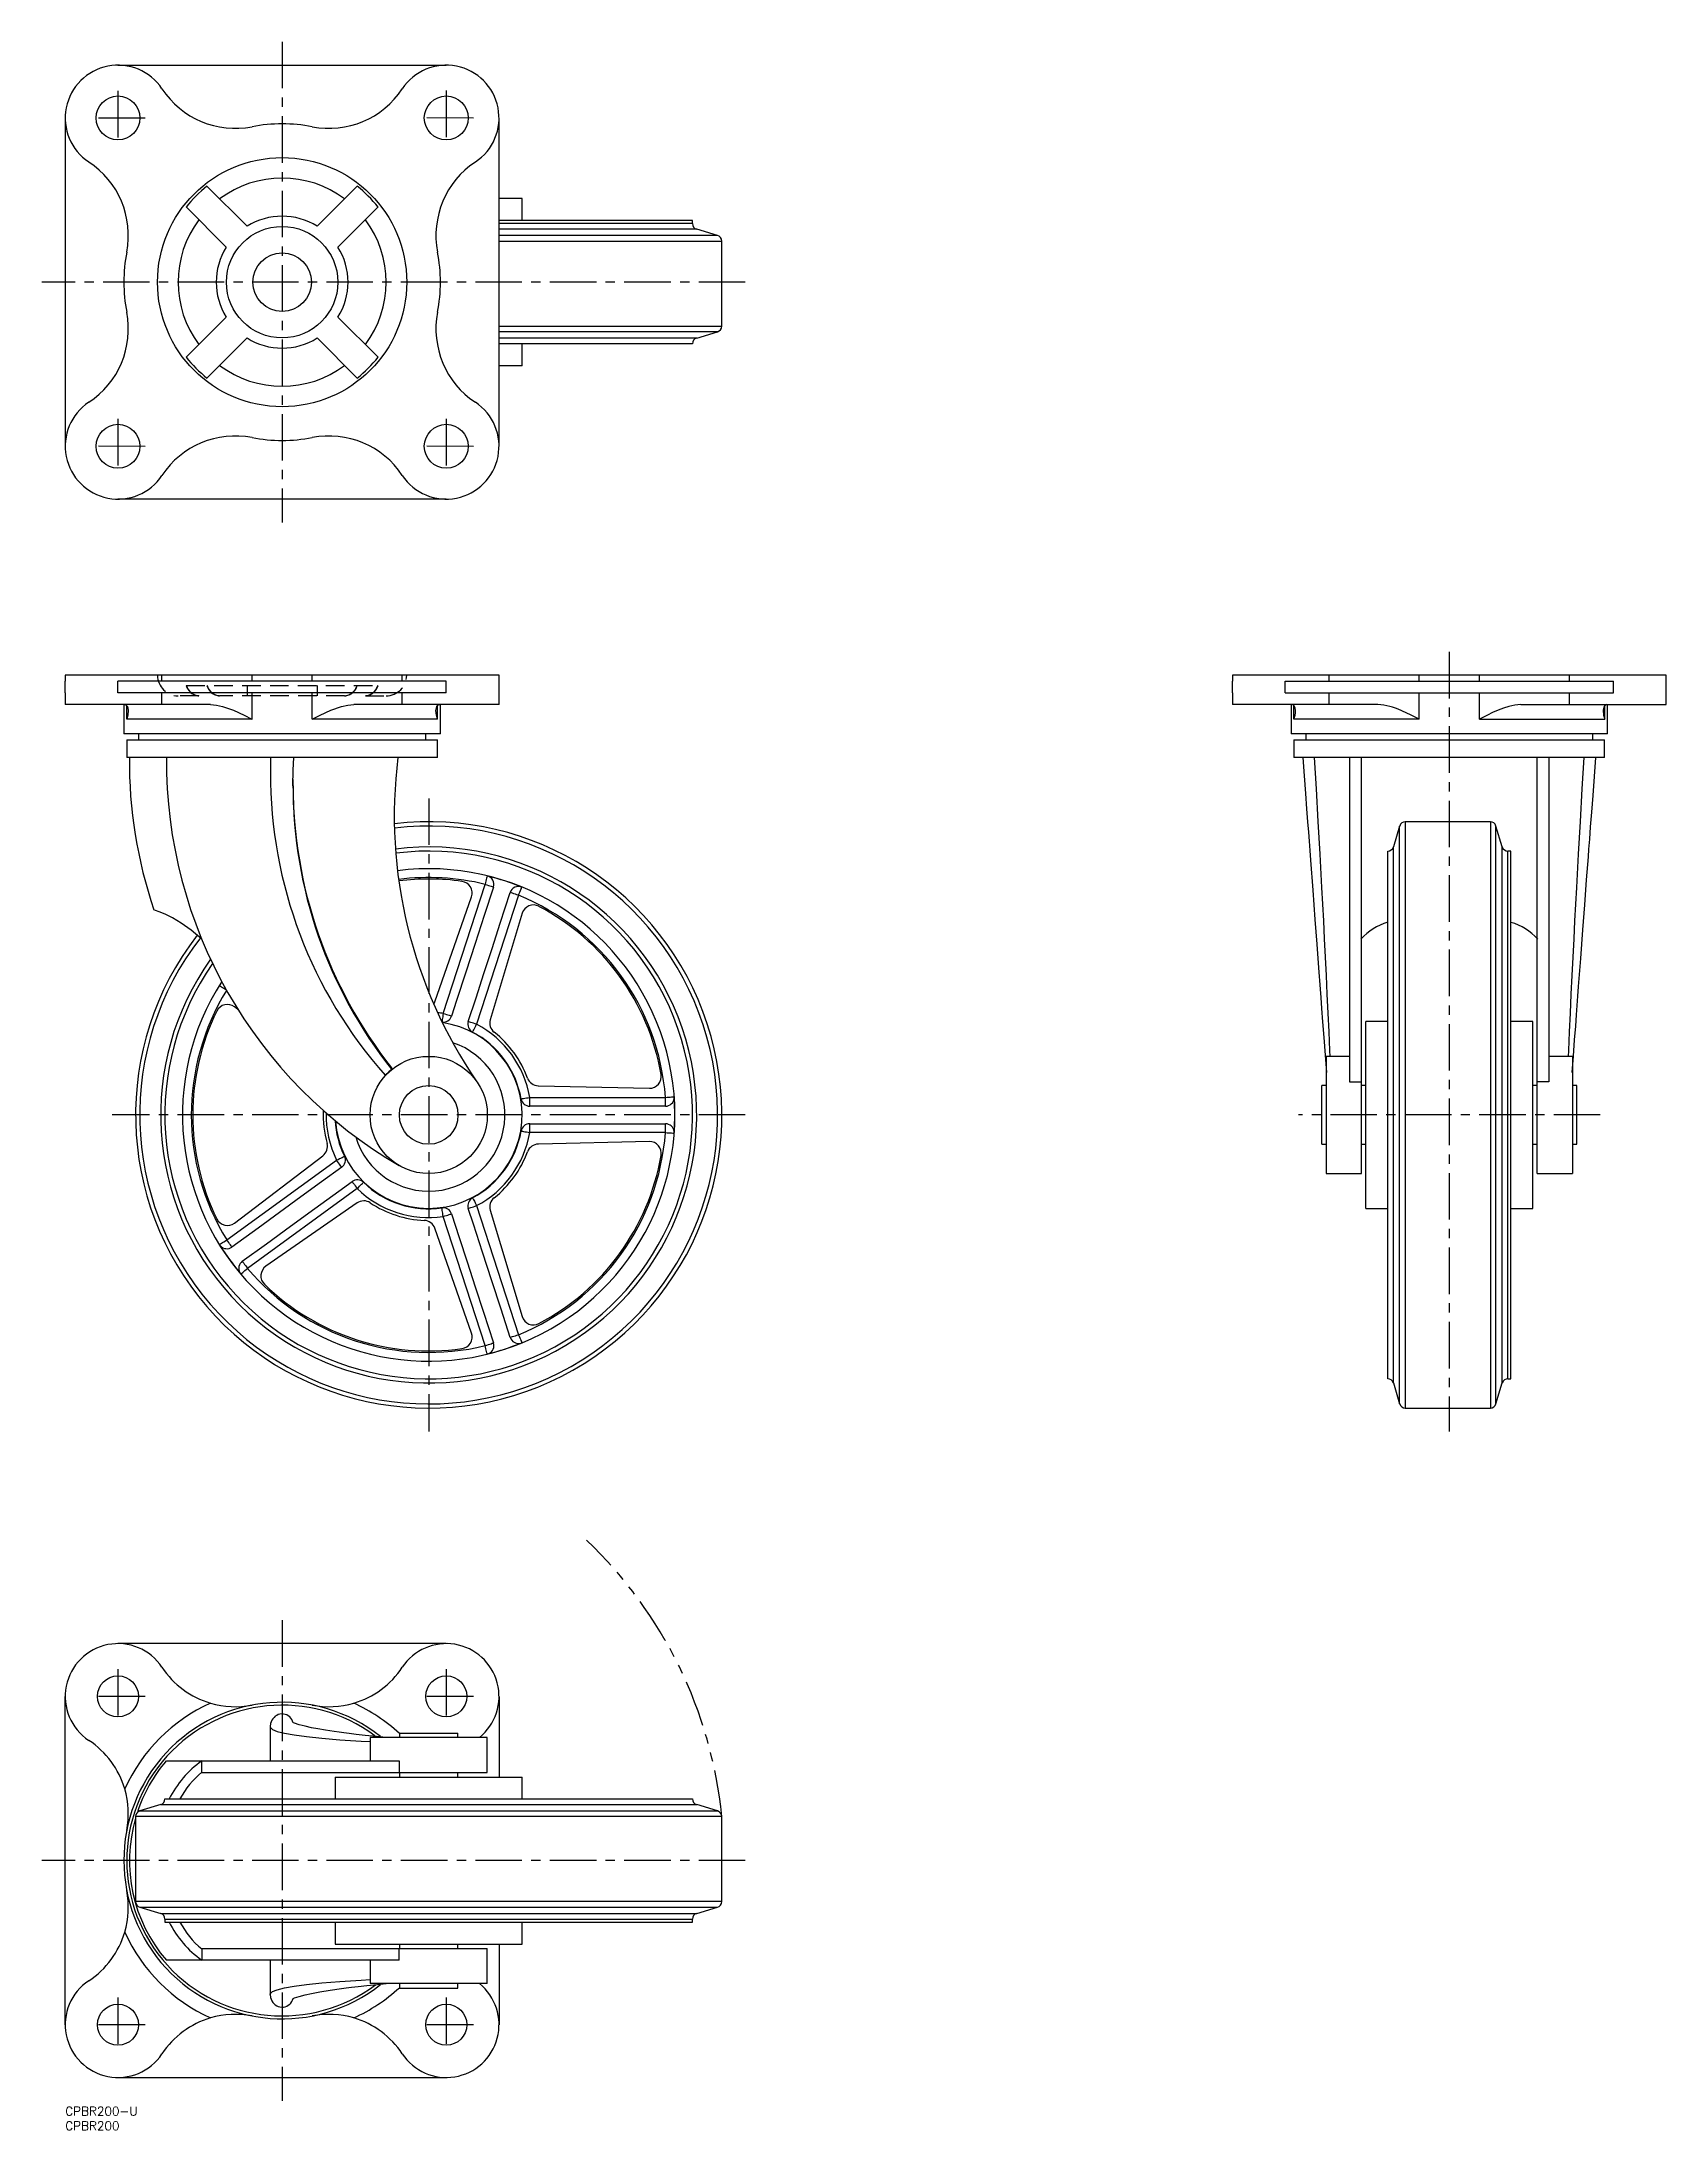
# Model space of a CAD drawing. Extents: x -8 to 546, y -8 to 704.
import ezdxf

# ---------------------------------------------------------------- set-up
doc = ezdxf.new("R2010")
doc.units = 0
doc.header["$LTSCALE"] = 0.5
for name, pattern in [('CENTER', [50.8, 31.75, -6.35, 6.35, -6.35]), ('DASHED', [19.05, 12.7, -6.35]), ('PHANTOM', [63.5, 31.75, -6.35, 6.35, -6.35, 6.35, -6.35])]:
    doc.linetypes.add(name, pattern=pattern)
for name, color, linetype in [('MSM_CENTER', 1, 'CENTER'), ('MSM_CONTINUOUS', 7, 'CONTINUOUS'), ('MSM_DASHED', 4, 'DASHED'), ('MSM_IMAGINARY', 6, 'PHANTOM'), ('MSM_PART_NUMBER', 7, 'CONTINUOUS')]:
    doc.layers.add(name, color=color, linetype=linetype)
doc.styles.get("Standard").update_dxf_attribs({"font": 'txt.shx', "height": 3, "bigfont": 'bigfont.shx'})

# ---------------------------------------------------------------- blocks, each defined once
blk = doc.blocks.new('*U5')
at = {"layer": 'MSM_PART_NUMBER'}
blk.add_text('CPBR200', height=3, dxfattribs=at).set_placement((0, -8))
blk = doc.blocks.new('*U6')
at = {"layer": 'MSM_PART_NUMBER'}
blk.add_text('CPBR200-U', height=3, dxfattribs=at).set_placement((0, -3))

msp = doc.modelspace()

# ---------------------------------------------------------------- linework, layer by layer
at = {"layer": 'MSM_CENTER'}
for p, q in [((74, 704.47), (74, 540.46)), ((18, 687.73), (18, 669.2)), ((130, 687.8), (130, 669.27)), ((27.26, 678.39), (8.73, 678.41)), ((139.27, 678.46), (120.74, 678.48)), ((232, 622.46), (-8, 622.46)), ((18, 575.79), (18, 557.26)), ((130, 575.79), (130, 557.26)), ((27.26, 566.45), (8.73, 566.47)), ((139.27, 566.45), (120.74, 566.47)), ((472.2, 496.35), (472.2, 230.35)), ((124, 446.35), (124, 230.35)), ((232, 338.35), (16, 338.35)), ((523.7, 338.35), (420.7, 338.35)), ((74, 166), (74, 2)), ((18, 149.33), (18, 130.8)), ((130, 149.33), (130, 130.81)), ((27.26, 139.99), (8.74, 140.01)), ((139.27, 139.99), (120.74, 140.01)), ((232, 84), (-8, 84)), ((18, 37.33), (18, 18.8)), ((130, 37.33), (130, 18.8)), ((27.26, 27.99), (8.74, 28.01)), ((139.26, 27.99), (120.74, 28.01))]:
    msp.add_line(p, q, dxfattribs=at)
at = {"layer": 'MSM_CONTINUOUS'}
for p, q in [((18, 696.47), (130, 696.47)), ((0, 678.47), (0, 566.46)), ((148, 566.46), (148, 678.47)), ((62.02, 641.51), (48.36, 655.17)), ((99.64, 655.17), (85.98, 641.51)), ((155.86, 650.96), (148, 650.96)), ((155.86, 643.46), (155.86, 650.96)), ((54.95, 634.44), (41.29, 648.1)), ((106.71, 648.1), (93.05, 634.44)), ((214, 643.46), (148, 643.46)), ((214, 642.44), (148, 642.44)), ((214, 642.44), (214, 643.46)), ((215.43, 640.52), (148, 640.52)), ((222.57, 638.38), (148, 638.38)), ((148, 636.46), (224, 636.46)), ((222.57, 638.38), (215.43, 640.52)), ((224, 607.44), (224, 636.46)), ((41.29, 596.82), (54.95, 610.49)), ((93.05, 610.49), (106.71, 596.82)), ((148, 607.44), (224, 607.44)), ((48.36, 589.75), (62.02, 603.42)), ((85.98, 603.42), (99.64, 589.75)), ((222.57, 605.52), (148, 605.52)), ((215.43, 603.38), (148, 603.38)), ((214, 601.46), (148, 601.46)), ((155.86, 593.96), (155.86, 601.46)), ((215.43, 603.38), (222.57, 605.52)), ((155.86, 593.96), (148, 593.96)), ((130, 548.46), (18, 548.46)), ((0, 488.35), (0, 486.35)), ((148, 488.35), (0, 488.35)), ((0, 482.35), (0, 486.35)), ((18, 482.35), (18, 486.35)), ((130, 486.35), (18, 486.35)), ((33.01, 486.35), (33.01, 488.35)), ((63.74, 486.35), (63.74, 488.35)), ((84.26, 486.35), (84.26, 488.35)), ((114.99, 486.35), (114.99, 488.35)), ((130, 482.35), (130, 486.35)), ((148, 486.35), (148, 488.35)), ((148, 482.35), (148, 486.35)), ((398.2, 488.35), (398.2, 486.35)), ((546.21, 488.35), (398.2, 488.35)), ((398.2, 482.35), (398.2, 486.35)), ((416.2, 482.35), (416.2, 486.35)), ((416.2, 486.35), (528.21, 486.35)), ((431.22, 486.35), (431.22, 488.35)), ((461.94, 486.35), (461.94, 488.35)), ((482.46, 486.35), (482.46, 488.35)), ((513.19, 486.35), (513.19, 488.35)), ((528.21, 482.35), (528.21, 486.35)), ((546.21, 486.35), (546.21, 488.35)), ((546.21, 482.35), (546.21, 486.35)), ((0, 482.35), (0, 478.35)), ((49.55, 478.35), (0, 478.35)), ((130, 482.35), (18, 482.35)), ((20, 478.35), (20, 468.35)), ((20.3, 478.35), (20.83, 478.18)), ((20.83, 478.18), (21.21, 477.71)), ((20.98, 473.35), (20.98, 477.99)), ((21.21, 477.71), (21.52, 476.41)), ((33.01, 478.35), (33.01, 482.35)), ((49.55, 478.35), (51.63, 478.18)), ((51.63, 478.18), (53.7, 477.71)), ((53.7, 477.71), (57.42, 476.4)), ((63.74, 473.35), (63.74, 482.35)), ((84.26, 473.35), (84.26, 482.35)), ((90.58, 476.4), (94.3, 477.71)), ((94.3, 477.71), (96.37, 478.18)), ((96.37, 478.18), (98.45, 478.35)), ((148, 478.35), (98.45, 478.35)), ((114.99, 478.35), (114.99, 482.35)), ((126.48, 476.38), (126.79, 477.71)), ((126.79, 477.71), (127.16, 478.17)), ((127.02, 473.35), (127.02, 478)), ((127.16, 478.17), (127.7, 478.35)), ((128, 468.35), (128, 478.35)), ((148, 478.35), (148, 482.35)), ((398.2, 482.35), (398.2, 478.35)), ((447.76, 478.35), (398.2, 478.35)), ((416.2, 482.35), (528.21, 482.35)), ((418.2, 478.35), (418.2, 468.35)), ((418.8, 478.31), (418.51, 478.35)), ((419.05, 478.17), (418.8, 478.31)), ((419.25, 477.97), (419.05, 478.17)), ((419.19, 473.35), (419.19, 478.03)), ((419.42, 477.71), (419.25, 477.97)), ((419.63, 477.1), (419.42, 477.71)), ((431.22, 478.35), (431.22, 482.35)), ((448.81, 478.31), (447.76, 478.35)), ((449.86, 478.17), (448.81, 478.31)), ((450.89, 477.97), (449.86, 478.17)), ((451.91, 477.71), (450.89, 477.97)), ((452.86, 477.43), (451.91, 477.71)), ((453.81, 477.1), (452.86, 477.43)), ((461.94, 473.35), (461.94, 482.35)), ((482.46, 473.35), (482.46, 482.35)), ((492.5, 477.71), (490.65, 477.12)), ((493.55, 477.98), (492.5, 477.71)), ((494.6, 478.18), (493.55, 477.98)), ((495.63, 478.31), (494.6, 478.18)), ((496.65, 478.35), (495.63, 478.31)), ((496.65, 478.35), (546.21, 478.35)), ((513.19, 478.35), (513.19, 482.35)), ((524.99, 477.71), (524.68, 476.41)), ((525.37, 478.18), (524.99, 477.71)), ((525.22, 473.35), (525.22, 477.99)), ((525.9, 478.35), (525.37, 478.18)), ((526.2, 468.35), (526.2, 478.35)), ((546.21, 478.35), (546.21, 482.35)), ((20.99, 473.37), (20.98, 473.35)), ((63.74, 473.35), (20.98, 473.35)), ((21.38, 474.74), (20.99, 473.37)), ((21.52, 476.41), (21.38, 474.74)), ((57.42, 476.4), (61.03, 474.74)), ((61.03, 474.74), (63.72, 473.37)), ((63.72, 473.37), (63.74, 473.35)), ((84.26, 473.35), (84.28, 473.37)), ((127.02, 473.35), (84.26, 473.35)), ((84.28, 473.37), (86.97, 474.74)), ((86.97, 474.74), (90.58, 476.4)), ((126.62, 474.74), (126.48, 476.38)), ((127.01, 473.37), (126.62, 474.74)), ((127.02, 473.35), (127.01, 473.37)), ((419.19, 473.37), (419.42, 474.05)), ((419.19, 473.35), (419.19, 473.37)), ((461.94, 473.35), (419.19, 473.35)), ((419.42, 474.05), (419.58, 474.74)), ((419.58, 474.74), (419.71, 475.58)), ((419.73, 476.38), (419.63, 477.1)), ((419.71, 475.58), (419.73, 476.38)), ((454.74, 476.75), (453.81, 477.1)), ((457.47, 475.58), (454.74, 476.75)), ((459.23, 474.74), (457.47, 475.58)), ((460.58, 474.05), (459.23, 474.74)), ((461.92, 473.37), (460.58, 474.05)), ((461.94, 473.35), (461.92, 473.37)), ((482.49, 473.37), (482.46, 473.35)), ((482.46, 473.35), (525.22, 473.35)), ((483.83, 474.06), (482.49, 473.37)), ((485.18, 474.74), (483.83, 474.06)), ((486.99, 475.6), (485.18, 474.74)), ((488.82, 476.41), (486.99, 475.6)), ((490.65, 477.12), (488.82, 476.41)), ((524.68, 476.41), (524.82, 474.74)), ((524.82, 474.74), (525.22, 473.37)), ((525.22, 473.37), (525.22, 473.35)), ((128, 468.35), (20, 468.35)), ((21, 466.35), (21, 460.35)), ((21, 466.35), (127, 466.35)), ((25, 468.35), (25, 466.35)), ((123, 466.35), (123, 468.35)), ((127, 460.35), (127, 466.35)), ((526.2, 468.35), (418.2, 468.35)), ((419.2, 466.35), (419.2, 460.35)), ((419.2, 466.35), (525.2, 466.35)), ((423.2, 468.35), (423.2, 466.35)), ((521.2, 466.35), (521.2, 468.35)), ((525.2, 460.35), (525.2, 466.35)), ((127, 460.35), (21, 460.35)), ((69.99, 460.35), (70, 455.29)), ((77.76, 455.94), (77.96, 460.35)), ((525.2, 460.35), (419.2, 460.35)), ((422.2, 460.35), (422.67, 454.1)), ((426.86, 449.56), (426.21, 460.35)), ((438.2, 460.35), (438.2, 349.7)), ((442.2, 318.35), (442.2, 460.35)), ((502.2, 318.35), (502.2, 460.35)), ((506.2, 460.35), (506.2, 349.7)), ((517.55, 449.56), (518.2, 460.35)), ((521.71, 453.83), (522.2, 460.35)), ((77.68, 450.68), (77.76, 455.94)), ((77.71, 450.63), (77.77, 452.75)), ((422.67, 454.1), (423.13, 447.98)), ((427.5, 438.52), (426.86, 449.56)), ((516.91, 438.52), (517.55, 449.56)), ((521.23, 447.34), (521.71, 453.83)), ((423.13, 447.98), (423.53, 442.74)), ((423.53, 442.74), (423.85, 438.37)), ((520.8, 441.62), (521.23, 447.34)), ((423.85, 438.37), (424.12, 434.87)), ((424.12, 434.87), (424.35, 431.72)), ((428.14, 427.3), (427.5, 438.52)), ((455.26, 436.93), (453.12, 429.78)), ((455.26, 239.78), (455.26, 436.93)), ((486.2, 438.35), (457.18, 438.35)), ((457.18, 438.35), (457.18, 238.35)), ((486.2, 438.35), (486.2, 238.35)), ((490.26, 429.78), (488.12, 436.93)), ((488.12, 239.78), (488.12, 436.93)), ((516.27, 427.3), (516.91, 438.52)), ((520.11, 432.48), (520.42, 436.66)), ((520.42, 436.66), (520.8, 441.62)), ((424.35, 431.72), (424.59, 428.54)), ((424.59, 428.54), (424.83, 425.32)), ((451.2, 248.35), (451.2, 428.35)), ((453.12, 246.93), (453.12, 429.78)), ((490.26, 246.93), (490.26, 429.78)), ((493.2, 428.35), (492.18, 428.35)), ((492.18, 248.35), (492.18, 428.35)), ((493.2, 248.35), (493.2, 428.35)), ((519.65, 426.39), (519.85, 429.07)), ((519.85, 429.07), (520.11, 432.48)), ((424.83, 425.32), (425.6, 415.09)), ((428.75, 415.95), (428.14, 427.3)), ((515.65, 415.95), (516.27, 427.3)), ((519.06, 418.51), (519.65, 426.39)), ((128.95, 373), (143.26, 417.03)), ((154.67, 413.32), (140.36, 369.29)), ((146.11, 416.1), (142.97, 406.45)), ((143.39, 417.6), (143.26, 417.03)), ((143.26, 417.03), (143.81, 416.85)), ((143.53, 418.15), (143.39, 417.6)), ((143.65, 418.65), (143.53, 418.15)), ((143.76, 419.09), (143.65, 418.65)), ((143.85, 419.45), (143.76, 419.09)), ((143.81, 416.85), (144.35, 416.68)), ((143.91, 419.72), (143.85, 419.45)), ((143.95, 419.89), (143.91, 419.72)), ((143.97, 419.95), (143.95, 419.89)), ((144.35, 416.68), (144.84, 416.52)), ((144.84, 416.52), (145.27, 416.38)), ((145.27, 416.38), (145.63, 416.26)), ((145.63, 416.26), (145.89, 416.18)), ((145.89, 416.18), (146.05, 416.12)), ((146.05, 416.12), (146.11, 416.1)), ((148.4, 403.76), (151.81, 414.25)), ((151.87, 414.23), (151.81, 414.25)), ((152.03, 414.18), (151.87, 414.23)), ((152.3, 414.09), (152.03, 414.18)), ((152.65, 413.98), (152.3, 414.09)), ((153.08, 413.84), (152.65, 413.98)), ((153.58, 413.68), (153.08, 413.84)), ((154.11, 413.5), (153.58, 413.68)), ((154.67, 413.32), (154.11, 413.5)), ((154.67, 413.32), (154.89, 413.87)), ((154.89, 413.87), (155.1, 414.39)), ((155.1, 414.39), (155.3, 414.87)), ((155.3, 414.87), (155.47, 415.29)), ((155.47, 415.29), (155.61, 415.63)), ((155.61, 415.63), (155.72, 415.89)), ((155.72, 415.89), (155.78, 416.05)), ((155.78, 416.05), (155.8, 416.1)), ((425.6, 415.09), (426.36, 404.98)), ((429.35, 404.56), (428.75, 415.95)), ((515.05, 404.56), (515.65, 415.95)), ((518.42, 409.99), (519.06, 418.51)), ((30.8, 408.15), (30.22, 408.36)), ((30.22, 408.36), (30.25, 408.34)), ((32.08, 407.66), (30.8, 408.15)), ((34.07, 406.81), (32.08, 407.66)), ((36.58, 405.58), (34.07, 406.81)), ((126.11, 377), (138.61, 412.76)), ((142.97, 406.45), (139.85, 396.83)), ((155.92, 407.14), (145.01, 370.86)), ((517.78, 401.49), (518.42, 409.99)), ((39.58, 403.82), (36.58, 405.58)), ((42.99, 401.43), (39.58, 403.82)), ((46.56, 398.35), (42.99, 401.43)), ((145.61, 395.15), (148.4, 403.76)), ((426.36, 404.98), (426.99, 396.58)), ((429.67, 398.45), (429.35, 404.56)), ((514.74, 398.45), (515.05, 404.56)), ((517.05, 391.69), (517.78, 401.49)), ((139.85, 396.83), (136.67, 387.05)), ((142.84, 386.62), (145.61, 395.15)), ((426.99, 396.58), (427.6, 388.49)), ((429.98, 392.23), (429.67, 398.45)), ((430.28, 385.92), (429.98, 392.23)), ((514.12, 385.92), (514.43, 392.23)), ((514.43, 392.23), (514.74, 398.45)), ((136.67, 387.05), (133.54, 377.43)), ((140.15, 378.35), (142.84, 386.62)), ((427.6, 388.49), (428.14, 381.3)), ((430.58, 379.55), (430.28, 385.92)), ((513.82, 379.55), (514.12, 385.92)), ((516.33, 382.21), (517.05, 391.69)), ((52.57, 382.56), (52.62, 382.53)), ((52.62, 382.53), (52.77, 382.44)), ((52.77, 382.44), (53, 382.29)), ((53, 382.29), (53.32, 382.1)), ((53.32, 382.1), (53.71, 381.86)), ((53.71, 381.86), (54.15, 381.58)), ((54.15, 381.58), (54.63, 381.29)), ((54.63, 381.29), (54.91, 381.11)), ((137.51, 370.22), (140.15, 378.35)), ((428.14, 381.3), (428.36, 378.4)), ((428.36, 378.4), (428.64, 374.66)), ((430.88, 373.13), (430.58, 379.55)), ((513.53, 373.13), (513.82, 379.55)), ((515.85, 375.71), (516.09, 378.91)), ((516.09, 378.91), (516.33, 382.21)), ((58.92, 374.34), (57.74, 375.24)), ((128.6, 370.53), (128.56, 370.26)), ((128.65, 370.9), (128.6, 370.53)), ((128.71, 371.35), (128.65, 370.9)), ((128.79, 371.87), (128.71, 371.35)), ((128.87, 372.42), (128.79, 371.87)), ((128.95, 373), (128.87, 372.42)), ((128.95, 373), (129.51, 372.82)), ((129.51, 372.82), (130.04, 372.65)), ((130.04, 372.65), (130.53, 372.49)), ((130.53, 372.49), (130.97, 372.35)), ((130.97, 372.35), (131.32, 372.23)), ((131.32, 372.23), (131.59, 372.15)), ((131.59, 372.15), (131.75, 372.09)), ((131.75, 372.09), (131.8, 372.07)), ((133.54, 377.43), (131.8, 372.07)), ((428.64, 374.66), (428.98, 370.11)), ((431.16, 366.7), (430.88, 373.13)), ((513.24, 366.7), (513.53, 373.13)), ((515.32, 368.66), (515.61, 372.53)), ((515.61, 372.53), (515.85, 375.71)), ((128.56, 370.26), (128.54, 370.11)), ((137.56, 370.2), (137.51, 370.22)), ((137.73, 370.15), (137.56, 370.2)), ((137.99, 370.06), (137.73, 370.15)), ((138.34, 369.95), (137.99, 370.06)), ((138.78, 369.81), (138.34, 369.95)), ((139.27, 369.65), (138.78, 369.81)), ((138.96, 366.64), (138.99, 366.69)), ((138.99, 366.69), (139.07, 366.84)), ((139.07, 366.84), (139.2, 367.09)), ((139.2, 367.09), (139.37, 367.42)), ((139.81, 369.47), (139.27, 369.65)), ((139.37, 367.42), (139.58, 367.82)), ((139.58, 367.82), (139.83, 368.28)), ((140.36, 369.29), (139.81, 369.47)), ((139.83, 368.28), (140.09, 368.78)), ((140.09, 368.78), (140.36, 369.29)), ((428.98, 370.11), (429.38, 364.8)), ((429.38, 364.8), (429.83, 358.8)), ((431.44, 360.3), (431.16, 366.7)), ((451.2, 370.21), (443.7, 370.21)), ((443.7, 306.49), (443.7, 370.21)), ((500.7, 370.21), (493.2, 370.21)), ((500.7, 306.49), (500.7, 370.21)), ((512.97, 360.3), (513.24, 366.7)), ((514.55, 358.42), (514.96, 363.93)), ((514.96, 363.93), (515.32, 368.66)), ((429.83, 358.8), (430.28, 352.86)), ((438.2, 358.35), (430.2, 358.35)), ((430.2, 358.35), (430.2, 318.35)), ((431.52, 358.35), (431.44, 360.3)), ((514.2, 358.35), (506.2, 358.35)), ((512.89, 358.35), (512.97, 360.3)), ((514.13, 352.85), (514.55, 358.42)), ((514.2, 358.35), (514.2, 318.35)), ((111.33, 354.43), (111.33, 353.94)), ((438.2, 349.7), (442.2, 349.7)), ((506.2, 349.7), (502.2, 349.7)), ((155.53, 343.84), (155.58, 343.85)), ((155.58, 343.85), (155.75, 343.88)), ((155.75, 343.88), (156.02, 343.93)), ((156.02, 343.93), (156.39, 343.99)), ((156.39, 343.99), (156.84, 344.07)), ((156.84, 344.07), (157.35, 344.16)), ((157.35, 344.16), (157.91, 344.25)), ((157.91, 344.25), (158.48, 344.35)), ((158.48, 341.35), (158.48, 344.35)), ((158.48, 344.35), (204.78, 344.35)), ((161.41, 348.29), (199.28, 347.46)), ((204.78, 344.35), (205.36, 344.4)), ((204.78, 341.35), (204.78, 344.35)), ((205.36, 344.4), (205.92, 344.44)), ((205.92, 344.44), (206.44, 344.48)), ((206.44, 344.48), (206.89, 344.51)), ((206.89, 344.51), (207.27, 344.54)), ((207.27, 344.54), (207.54, 344.56)), ((207.54, 344.56), (207.71, 344.57)), ((207.71, 344.57), (207.77, 344.58)), ((430.2, 348.35), (428.7, 348.35)), ((428.7, 328.35), (428.7, 348.35)), ((443.7, 348.35), (442.2, 348.35)), ((502.2, 348.35), (500.7, 348.35)), ((515.7, 348.35), (514.2, 348.35)), ((515.7, 328.35), (515.7, 348.35)), ((204.78, 341.35), (158.48, 341.35)), ((158.48, 335.35), (204.78, 335.35)), ((158.48, 332.35), (158.48, 335.35)), ((204.78, 332.35), (204.78, 335.35)), ((155.53, 332.87), (155.58, 332.86)), ((155.58, 332.86), (155.75, 332.83)), ((155.75, 332.83), (156.02, 332.78)), ((156.02, 332.78), (156.39, 332.72)), ((156.39, 332.72), (156.84, 332.64)), ((156.84, 332.64), (157.35, 332.55)), ((157.35, 332.55), (157.91, 332.45)), ((157.91, 332.45), (158.48, 332.35)), ((204.78, 332.35), (158.48, 332.35)), ((199.28, 329.25), (161.41, 328.42)), ((204.78, 332.35), (205.36, 332.31)), ((205.36, 332.31), (205.92, 332.27)), ((205.92, 332.27), (206.44, 332.23)), ((206.44, 332.23), (206.89, 332.2)), ((206.89, 332.2), (207.27, 332.17)), ((207.27, 332.17), (207.54, 332.15)), ((207.54, 332.15), (207.71, 332.14)), ((207.71, 332.14), (207.77, 332.13)), ((428.7, 328.35), (430.2, 328.35)), ((442.2, 328.35), (443.7, 328.35)), ((500.7, 328.35), (502.2, 328.35)), ((514.2, 328.35), (515.7, 328.35)), ((55.12, 295.73), (92.58, 322.94)), ((57.74, 301.47), (87.9, 324.41)), ((92.58, 322.94), (93.1, 323.2)), ((92.92, 322.47), (92.58, 322.94)), ((93.25, 322.01), (92.92, 322.47)), ((93.1, 323.2), (93.61, 323.45)), ((93.56, 321.59), (93.25, 322.01)), ((93.82, 321.22), (93.56, 321.59)), ((93.61, 323.45), (94.07, 323.67)), ((94.04, 320.92), (93.82, 321.22)), ((94.21, 320.7), (94.04, 320.92)), ((94.07, 323.67), (94.48, 323.87)), ((94.31, 320.56), (94.21, 320.7)), ((94.48, 323.87), (94.82, 324.04)), ((94.82, 324.04), (95.07, 324.16)), ((95.07, 324.16), (95.22, 324.24)), ((95.22, 324.24), (95.27, 324.26)), ((87.43, 315.49), (80.39, 310.38)), ((94.34, 320.51), (87.43, 315.49)), ((93.31, 312.35), (97.87, 315.66)), ((94.34, 320.51), (94.31, 320.56)), ((97.87, 315.66), (97.9, 315.61)), ((97.9, 315.61), (98, 315.47)), ((98, 315.47), (98.16, 315.25)), ((98.16, 315.25), (98.38, 314.95)), ((98.38, 314.95), (98.65, 314.58)), ((98.65, 314.58), (98.96, 314.16)), ((98.96, 314.16), (99.29, 313.71)), ((99.29, 313.71), (99.63, 313.23)), ((99.63, 313.23), (100.04, 313.65)), ((100.04, 313.65), (100.43, 314.06)), ((100.43, 314.06), (100.79, 314.43)), ((100.79, 314.43), (101.11, 314.75)), ((101.11, 314.75), (101.37, 315.02)), ((101.37, 315.02), (101.56, 315.22)), ((101.56, 315.22), (101.68, 315.34)), ((101.68, 315.34), (101.72, 315.38)), ((430.2, 318.35), (442.2, 318.35)), ((502.2, 318.35), (514.2, 318.35)), ((99.63, 313.23), (62.18, 286.02)), ((99.58, 308.33), (68.45, 286.74)), ((80.39, 310.38), (73.13, 305.1)), ((76.81, 300.36), (85.12, 306.4)), ((85.12, 306.4), (93.31, 312.35)), ((128.53, 306.62), (128.52, 306.68)), ((128.56, 306.45), (128.53, 306.62)), ((128.6, 306.17), (128.56, 306.45)), ((137.51, 306.49), (137.56, 306.5)), ((139.25, 301.13), (137.51, 306.49)), ((137.56, 306.5), (137.73, 306.56)), ((137.73, 306.56), (137.99, 306.64)), ((137.99, 306.64), (138.34, 306.76)), ((138.34, 306.76), (138.78, 306.9)), ((138.78, 306.9), (139.27, 307.06)), ((138.96, 310.07), (138.99, 310.01)), ((138.99, 310.01), (139.07, 309.86)), ((139.07, 309.86), (139.2, 309.62)), ((139.2, 309.62), (139.37, 309.29)), ((139.27, 307.06), (139.81, 307.23)), ((139.37, 309.29), (139.58, 308.89)), ((139.58, 308.89), (139.83, 308.43)), ((139.81, 307.23), (140.36, 307.41)), ((139.83, 308.43), (140.09, 307.93)), ((140.09, 307.93), (140.36, 307.41)), ((140.36, 307.41), (154.67, 263.38)), ((443.7, 306.49), (451.2, 306.49)), ((493.2, 306.49), (500.7, 306.49)), ((65.81, 299.79), (56.89, 293.3)), ((73.13, 305.1), (65.81, 299.79)), ((68.62, 294.41), (76.81, 300.36)), ((138.61, 263.94), (126.11, 299.71)), ((128.65, 305.81), (128.6, 306.17)), ((128.71, 305.36), (128.65, 305.81)), ((128.79, 304.84), (128.71, 305.36)), ((128.87, 304.28), (128.79, 304.84)), ((128.95, 303.71), (128.87, 304.28)), ((128.95, 303.71), (129.51, 303.89)), ((143.26, 259.68), (128.95, 303.71)), ((129.51, 303.89), (130.04, 304.06)), ((130.04, 304.06), (130.53, 304.22)), ((130.53, 304.22), (130.97, 304.36)), ((130.97, 304.36), (131.32, 304.48)), ((131.32, 304.48), (131.59, 304.56)), ((131.59, 304.56), (131.75, 304.61)), ((131.75, 304.61), (131.8, 304.63)), ((131.8, 304.63), (134.44, 296.51)), ((142.38, 291.51), (139.25, 301.13)), ((145.01, 305.85), (155.92, 269.57)), ((52.57, 294.15), (52.62, 294.18)), ((52.62, 294.18), (52.77, 294.27)), ((52.77, 294.27), (53, 294.42)), ((53, 294.42), (53.32, 294.61)), ((53.32, 294.61), (53.71, 294.85)), ((53.71, 294.85), (54.15, 295.12)), ((54.15, 295.12), (54.63, 295.42)), ((54.63, 295.42), (55.12, 295.73)), ((55.47, 295.25), (55.12, 295.73)), ((55.8, 294.8), (55.47, 295.25)), ((56.1, 294.38), (55.8, 294.8)), ((56.37, 294.01), (56.1, 294.38)), ((56.59, 293.71), (56.37, 294.01)), ((56.75, 293.49), (56.59, 293.71)), ((56.85, 293.35), (56.75, 293.49)), ((56.89, 293.3), (56.85, 293.35)), ((60.41, 288.45), (68.62, 294.41)), ((134.44, 296.51), (137.13, 288.24)), ((60.41, 288.45), (60.45, 288.4)), ((60.45, 288.4), (60.55, 288.26)), ((60.55, 288.26), (60.71, 288.04)), ((60.71, 288.04), (60.93, 287.74)), ((60.9, 284.94), (61.3, 285.28)), ((60.93, 287.74), (61.2, 287.37)), ((61.2, 287.37), (61.5, 286.95)), ((61.3, 285.28), (61.73, 285.64)), ((61.5, 286.95), (61.83, 286.49)), ((61.73, 285.64), (62.18, 286.02)), ((61.83, 286.49), (62.18, 286.02)), ((137.13, 288.24), (139.9, 279.7)), ((145.55, 281.73), (142.38, 291.51)), ((59.89, 284.08), (59.93, 284.12)), ((59.93, 284.12), (60.06, 284.23)), ((60.06, 284.23), (60.27, 284.41)), ((60.27, 284.41), (60.56, 284.65)), ((60.56, 284.65), (60.9, 284.94)), ((139.9, 279.7), (142.7, 271.1)), ((148.68, 272.11), (145.55, 281.73)), ((142.7, 271.1), (146.11, 260.6)), ((151.81, 262.46), (148.68, 272.11)), ((143.26, 259.68), (143.81, 259.86)), ((143.39, 259.11), (143.26, 259.68)), ((143.53, 258.56), (143.39, 259.11)), ((143.65, 258.06), (143.53, 258.56)), ((143.76, 257.62), (143.65, 258.06)), ((143.85, 257.25), (143.76, 257.62)), ((143.81, 259.86), (144.35, 260.03)), ((143.91, 256.98), (143.85, 257.25)), ((143.95, 256.82), (143.91, 256.98)), ((143.97, 256.76), (143.95, 256.82)), ((144.35, 260.03), (144.84, 260.19)), ((144.84, 260.19), (145.27, 260.33)), ((145.27, 260.33), (145.63, 260.45)), ((145.63, 260.45), (145.89, 260.53)), ((145.89, 260.53), (146.05, 260.58)), ((146.05, 260.58), (146.11, 260.6)), ((151.81, 262.46), (151.87, 262.47)), ((151.87, 262.47), (152.03, 262.53)), ((152.03, 262.53), (152.3, 262.61)), ((152.3, 262.61), (152.65, 262.73)), ((152.65, 262.73), (153.08, 262.87)), ((153.08, 262.87), (153.58, 263.03)), ((153.58, 263.03), (154.11, 263.2)), ((154.11, 263.2), (154.67, 263.38)), ((154.67, 263.38), (154.89, 262.84)), ((154.89, 262.84), (155.1, 262.32)), ((155.1, 262.32), (155.3, 261.84)), ((155.3, 261.84), (155.47, 261.42)), ((155.47, 261.42), (155.61, 261.08)), ((155.61, 261.08), (155.72, 260.82)), ((155.72, 260.82), (155.78, 260.66)), ((155.78, 260.66), (155.8, 260.61)), ((453.12, 246.93), (455.26, 239.78)), ((488.12, 239.78), (490.26, 246.93)), ((492.18, 248.35), (493.2, 248.35)), ((457.18, 238.35), (486.2, 238.35)), ((130, 158), (18, 158)), ((0, 28), (0, 140)), ((148, 140), (148, 112.5)), ((70.03, 130.72), (69.91, 129.69)), ((69.91, 129.69), (69.91, 118)), ((69.91, 129.69), (69.97, 129.45)), ((69.97, 129.45), (70, 129.35)), ((70, 129.35), (70.77, 128.71)), ((70.51, 131.88), (70.03, 130.72)), ((70.77, 128.71), (72.34, 128.08)), ((78.21, 130.86), (77.78, 131.02)), ((79.8, 130.35), (78.21, 130.86)), ((81.84, 129.81), (79.8, 130.35)), ((84.03, 129.33), (81.84, 129.81)), ((86.16, 128.92), (84.03, 129.33)), ((88.77, 128.47), (86.16, 128.92)), ((91.75, 128.02), (88.77, 128.47)), ((72.34, 128.08), (74.76, 127.46)), ((74.76, 127.46), (78.08, 126.85)), ((78.08, 126.85), (82.33, 126.28)), ((82.33, 126.28), (87.54, 125.73)), ((87.54, 125.73), (93.74, 125.23)), ((93.42, 127.78), (91.75, 128.02)), ((95.1, 127.56), (93.42, 127.78)), ((93.74, 125.23), (100.95, 124.76)), ((96.92, 127.33), (95.1, 127.56)), ((99.29, 127.05), (96.92, 127.33)), ((102.35, 126.71), (99.29, 127.05)), ((100.95, 124.76), (104, 124.61)), ((106.17, 126.32), (102.35, 126.71)), ((104, 126), (104, 118)), ((144, 126), (104, 126)), ((109.55, 126), (106.17, 126.32)), ((114, 127.5), (114, 126)), ((114, 127.5), (134, 127.5)), ((134, 126), (134, 127.5)), ((144, 114), (144, 126)), ((34.5, 118), (113.93, 118)), ((46.37, 114), (144, 114)), ((46.56, 114.17), (46.56, 118)), ((113.93, 118), (113.93, 114)), ((114, 114), (114, 112.5)), ((134, 112.5), (134, 114)), ((92.14, 112.5), (92.14, 105)), ((92.14, 112.5), (155.86, 112.5)), ((155.86, 105), (155.86, 112.5)), ((32.57, 103.08), (25.43, 100.94)), ((25.43, 100.94), (222.57, 100.94)), ((32.57, 103.08), (215.43, 103.08)), ((34, 105), (214, 105)), ((124, 105), (214, 105)), ((222.57, 100.94), (215.43, 103.08)), ((24, 99.02), (24, 70)), ((224, 99.02), (24, 99.02)), ((224, 70), (224, 99.02)), ((224, 70), (24, 70)), ((25.43, 68.08), (32.57, 65.94)), ((25.43, 68.08), (222.57, 68.08)), ((32.57, 65.94), (215.43, 65.94)), ((215.43, 65.94), (222.57, 68.08)), ((34, 64.02), (34, 63)), ((34, 64.02), (214, 64.02)), ((34, 63), (214, 63)), ((92.14, 63), (92.14, 55.5)), ((124, 63), (214, 63)), ((155.86, 55.5), (155.86, 63)), ((214, 63), (214, 64.02)), ((113.93, 50), (34.5, 50)), ((46.36, 54), (144, 54)), ((46.56, 53.83), (46.56, 50)), ((69.91, 50), (69.91, 38.31)), ((92.14, 55.5), (155.86, 55.5)), ((104, 50), (104, 42)), ((113.93, 50), (113.93, 54)), ((114, 55.5), (114, 54)), ((134, 54), (134, 55.5)), ((144, 42), (144, 54)), ((148, 55.5), (148, 28)), ((87.54, 42.27), (93.74, 42.77)), ((93.74, 42.77), (100.95, 43.24)), ((100.95, 43.24), (104, 43.39)), ((69.91, 38.31), (69.97, 38.56)), ((69.91, 38.31), (70.03, 37.28)), ((69.97, 38.56), (70, 38.65)), ((70, 38.65), (70.77, 39.29)), ((70.03, 37.28), (70.51, 36.12)), ((70.77, 39.29), (72.34, 39.92)), ((72.34, 39.92), (74.76, 40.54)), ((74.76, 40.54), (78.08, 41.15)), ((77.78, 36.98), (78.21, 37.14)), ((78.08, 41.15), (82.33, 41.72)), ((78.21, 37.14), (79.8, 37.65)), ((79.8, 37.65), (81.84, 38.19)), ((81.84, 38.19), (84.03, 38.67)), ((82.33, 41.72), (87.54, 42.27)), ((84.03, 38.67), (86.82, 39.2)), ((86.82, 39.2), (90.38, 39.78)), ((90.38, 39.78), (94.26, 40.33)), ((94.26, 40.33), (95.81, 40.53)), ((95.81, 40.53), (97.64, 40.76)), ((97.64, 40.76), (99.99, 41.03)), ((99.99, 41.03), (102.93, 41.36)), ((102.93, 41.36), (106.53, 41.72)), ((144, 42), (104, 42)), ((106.53, 41.72), (109.54, 42)), ((114, 42), (114, 40.5)), ((114, 40.5), (134, 40.5)), ((134, 40.5), (134, 42)), ((18, 10), (130, 10))]:
    msp.add_line(p, q, dxfattribs=at)
for centre, radius in [((18, 678.47), 7.5), ((130, 678.47), 7.5), ((74, 622.46), 42.5), ((74, 622.46), 19), ((74, 622.46), 10), ((18, 566.46), 7.5), ((130, 566.46), 7.5), ((124, 338.35), 20), ((124, 338.35), 10), ((18, 140), 7), ((130, 140), 7), ((18, 28), 7), ((130, 28), 7)]:
    msp.add_circle(centre, radius, dxfattribs=at)
for centre, radius, start, end in [((18, 678.47), 18, 33.46304, 236.53696), ((130, 678.47), 18, 303.46304, 146.53696), ((58.04, 704.93), 30, 213.46304, 280.95227), ((89.96, 704.93), 30, 259.04773, 326.53696), ((74, 622.46), 54, 79.04773, 100.95227), ((-8.47, 638.42), 30, 349.04773, 56.53696), ((156.47, 638.42), 30, 123.46304, 190.95227), ((74, 622.46), 35.5, 53.09675, 126.90325), ((74, 622.46), 41.56, 128.09049, 141.90951), ((74, 622.46), 41.56, 38.09049, 51.90951), ((74, 622.46), 35.5, 143.09675, 216.90325), ((74, 622.46), 22.5, 57.83959, 122.16041), ((74, 622.46), 35.5, 323.09675, 36.90325), ((216, 642.44), 2, 180, 253.30076), ((74, 622.46), 22.5, 147.83959, 212.16041), ((74, 622.46), 22.5, 327.83959, 32.16041), ((222, 636.46), 2, 0, 73.30076), ((74, 622.46), 54, 169.04773, 190.95227), ((74, 622.46), 54, 349.04773, 10.95227), ((-8.47, 606.5), 30, 303.46304, 10.95227), ((156.47, 606.5), 30, 169.04773, 236.53696), ((222, 607.44), 2, 286.69924, 0), ((74, 622.46), 22.5, 237.83959, 302.16041), ((216, 601.46), 2, 106.69924, 180), ((74, 622.46), 41.56, 218.09049, 231.90951), ((74, 622.46), 35.5, 233.09675, 306.90325), ((74, 622.46), 41.56, 308.09049, 321.90951), ((18, 566.46), 18, 123.46304, 326.53696), ((130, 566.46), 18, 213.46304, 56.53696), ((58.04, 539.99), 30, 79.04773, 146.53696), ((89.96, 539.99), 30, 33.46304, 100.95227), ((74, 622.46), 54, 259.04773, 280.95227), ((177.54, 458.82), 155.66, 179.4352, 198.91623), ((194.5, 459.31), 160, 179.62596, 239.76508), ((272.26, 440.43), 160, 172.84825, 214.54916), ((225.06, 454.9), 155.06, 179.85505, 221.63116), ((234.4, 451.46), 156.72, 179.9917, 218.25476), ((233.26, 450.53), 155.55, 179.96251, 218.38395), ((124, 338.35), 100, 142.17471, 96.73101), ((124, 338.35), 98.57, 142.21608, 96.81054), ((457.18, 436.35), 2, 90, 163.30076), ((486.2, 436.35), 2, 16.69924, 90), ((124, 338.35), 91.43, 144.47857, 97.12567), ((124, 338.35), 90, 144.98486, 97.17001), ((451.2, 430.35), 2, 270, 343.30076), ((492.18, 430.35), 2, 196.69924, 270), ((124, 338.35), 84, 147.19172, 97.27807), ((124, 338.35), 81, 76.24802, 97.27839), ((124, 338.35), 80.5, 81.86218, 97.27455), ((134.83, 414.08), 4, 340.73852, 81.86218), ((143.3, 417.03), 2.96, 341.74271, 77.04847), ((143.26, 417.03), 3, 65.20436, 76.24802), ((124, 338.35), 83.95, 68.14421, 75.85579), ((154.6, 413.38), 2.91, 66.01206, 162.59693), ((124, 338.35), 81, 4.24802, 67.75198), ((154.67, 413.32), 3, 67.75198, 78.79564), ((159.75, 405.99), 4, 62.13782, 163.26148), ((124, 338.35), 80.5, 9.86218, 62.13782), ((457.34, 384.19), 20.86, 107.11962, 137.21763), ((487.64, 384.93), 19.93, 42.32416, 73.77932), ((124, 338.35), 81, 148.34767, 211.75198), ((55.12, 380.98), 3, 137.20436, 148.24802), ((124, 338.35), 83.95, 147.21204, 147.85579), ((124, 338.35), 80.5, 153.86218, 206.13782), ((55.32, 372.05), 4, 52.73852, 153.86218), ((122.33, 378.32), 4, 327.87184, 340.73852), ((124, 338.35), 35, 81.87089, 84.98776), ((129, 372.96), 2.94, 261.5262, 342.428), ((148.84, 369.71), 4, 163.26148, 231.60917), ((124, 338.35), 31.86, 183.73947, 81.59708), ((140.36, 369.29), 3, 162.00002, 242.12903), ((124, 338.35), 32, 9.87089, 62.12911), ((124, 338.35), 35, 9.87089, 62.12911), ((124, 338.35), 36, 20.39083, 51.60917), ((124, 338.35), 26, 196.76211, 71.54133), ((79.88, 384.96), 44.17, 311.51104, 315.39021), ((161.49, 352.29), 4, 200.39083, 268.73852), ((199.37, 351.46), 4, 268.73852, 9.86218), ((158.48, 344.35), 3, 189.87088, 270.00016), ((204.78, 344.35), 3, 269.99979, 353.20448), ((204.78, 344.35), 3, 353.20436, 4.24802), ((124, 338.35), 83.95, 356.14421, 3.85579), ((124, 338.35), 36, 177.58319, 195.60917), ((124, 338.35), 35, 178.92471, 206.12911), ((124, 338.35), 32, 183.50037, 206.12911), ((158.48, 332.35), 3, 90.00013, 170.129), ((204.78, 332.35), 3, 6.79534, 90.00023), ((85.48, 327.59), 4, 307.26148, 15.60917), ((124, 338.35), 32, 297.87089, 350.12911), ((124, 338.35), 35, 297.87089, 350.12911), ((124, 338.35), 81, 292.24802, 355.75198), ((161.49, 324.42), 4, 91.26148, 159.60917), ((199.37, 325.25), 4, 350.13782, 91.26148), ((204.78, 332.35), 3, 355.75198, 6.79564), ((92.58, 322.94), 3, 306.00001, 26.12911), ((124, 338.35), 36, 308.39083, 339.60917), ((124, 338.35), 80.5, 297.86218, 350.13782), ((99.63, 313.23), 3, 45.87041, 126.00044), ((124, 338.35), 32, 225.87089, 278.12911), ((101.86, 305.04), 4, 56.39083, 124.73852), ((124, 338.35), 35, 225.87089, 278.12911), ((124, 338.35), 36, 236.39083, 267.60917), ((128.95, 303.71), 3, 17.99978, 98.12907), ((140.36, 307.41), 3, 117.871, 197.99996), ((148.84, 307), 4, 128.39083, 196.73852), ((55.32, 304.65), 4, 206.13782, 307.26148), ((122.33, 298.39), 4, 19.26148, 87.60917), ((55.12, 295.73), 3, 211.75198, 222.79564), ((55.12, 295.73), 3, 222.79583, 305.99994), ((124, 338.35), 83.95, 212.14421, 219.85579), ((62.18, 286.02), 3, 126.00021, 209.20421), ((124, 338.35), 81, 220.24802, 283.75198), ((70.73, 283.45), 4, 124.73852, 225.86218), ((62.18, 286.02), 3, 209.20436, 220.24802), ((124, 338.35), 80.5, 225.86218, 278.13782), ((134.83, 262.62), 4, 278.13782, 19.26148), ((159.75, 270.72), 4, 196.73852, 297.86218), ((143.26, 259.68), 3, 283.75198, 294.79564), ((143.26, 259.68), 3, 294.79558, 17.99997), ((124, 338.35), 83.95, 284.14421, 291.85579), ((154.67, 263.38), 3, 198.00002, 281.20435), ((154.67, 263.38), 3, 281.20436, 292.24802), ((451.2, 246.35), 2, 16.69924, 90), ((492.18, 246.35), 2, 90, 163.30076), ((457.18, 240.35), 2, 196.69924, 270), ((486.2, 240.35), 2, 270, 343.30076), ((18, 140), 18, 33.46304, 236.53696), ((130, 140), 18, 308.92797, 146.53696), ((58.04, 166.47), 30, 213.46304, 253.56241), ((89.96, 166.47), 30, 286.43759, 326.53696), ((74, 84), 54, 51.62908, 308.42261), ((74, 84), 59, 114.48024, 155.51976), ((74, 84), 53, 53.33472, 306.9202), ((58.04, 166.47), 30, 253.56245, 280.95224), ((89.96, 166.47), 30, 259.04771, 286.4376), ((74, 84), 59, 47.31509, 65.51976), ((74, 130.11), 3.89, 13.62135, 153.02713), ((-8.47, 99.96), 30, 16.43759, 56.53696), ((71.98, 85.32), 49.73, 138.91889, 162.29494), ((67.52, 88.87), 35.88, 125.72682, 153.28647), ((67.7, 89.4), 32.56, 130.47311, 151.37327), ((-8.47, 99.96), 30, 349.0478, 16.43757), ((26, 99.02), 2, 106.69924, 180), ((32, 105), 2, 286.69924, 0), ((216, 105), 2, 180, 253.30076), ((222, 99.02), 2, 0, 73.30076), ((73.69, 83.84), 51.78, 163.65353, 220.81226), ((-8.47, 68.04), 30, 343.56238, 10.95226), ((26, 70), 2, 180, 253.30076), ((32, 64.02), 2, 0, 73.30076), ((216, 64.02), 2, 106.69924, 180), ((222, 70), 2, 286.69924, 0), ((-8.47, 68.04), 30, 303.46304, 343.56241), ((74, 84), 59, 204.48024, 245.51976), ((67.85, 79.51), 36.38, 206.98124, 234.19307), ((64.94, 76.27), 29, 207.22472, 230.68507), ((18, 28), 18, 123.46304, 326.53696), ((74, 37.89), 3.89, 206.97287, 346.37865), ((74, 84), 59, 294.48024, 312.68491), ((130, 28), 18, 213.46304, 51.07203), ((58.04, 1.53), 30, 106.43759, 146.53696), ((58.04, 1.53), 30, 79.04771, 106.4376), ((89.96, 1.53), 30, 73.56246, 100.95224), ((89.96, 1.53), 30, 33.46304, 73.56241)]:
    msp.add_arc(centre, radius, start, end, dxfattribs=at)
at = {"layer": 'MSM_DASHED'}
for p, q in [((41.29, 484.85), (106.71, 484.85)), ((62.02, 484.85), (62.02, 481.35)), ((85.98, 484.85), (85.98, 481.35)), ((45.61, 481.35), (38.5, 481.35)), ((95.32, 481.35), (52.68, 481.35)), ((102.39, 481.35), (109.5, 481.35))]:
    msp.add_line(p, q, dxfattribs=at)
for centre, radius, start, end in [((38.5, 488.35), 7, 180, 270), ((46.22, 486.52), 5.21, 198.72049, 263.29576), ((45.9, 486.13), 4.79, 195.4842, 266.53205), ((52.97, 486.13), 4.79, 195.4842, 266.53205), ((53.29, 486.52), 5.21, 198.72049, 263.29576), ((94.71, 486.52), 5.21, 276.70422, 341.27951), ((95.03, 486.13), 4.79, 273.46793, 344.5158), ((101.78, 486.52), 5.21, 276.70424, 341.27948), ((102.1, 486.13), 4.79, 273.46796, 344.51576), ((109.5, 488.35), 7, 270, 0)]:
    msp.add_arc(centre, radius, start, end, dxfattribs=at)
at = {"layer": 'MSM_IMAGINARY'}
msp.add_arc((74, 84), 150.75, 5.71962, 46.44302, dxfattribs=at)

# ---------------------------------------------------------------- block references
at = {"layer": 'MSM_CONTINUOUS'}
for name in ['*U6', '*U5']:
    msp.add_blockref(name, (0, 0), dxfattribs=at)

doc.saveas('drawing.dxf')
